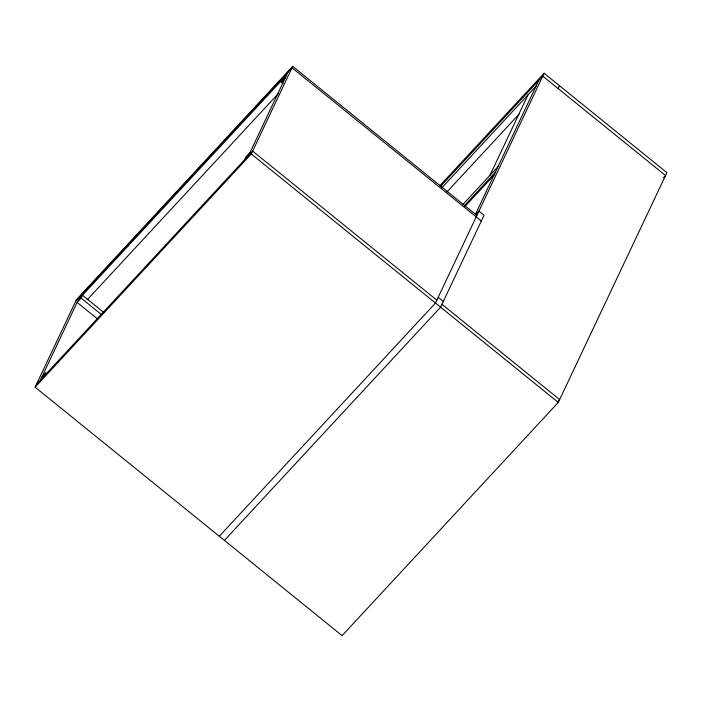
<?xml version="1.0" encoding="UTF-8"?>
<svg xmlns="http://www.w3.org/2000/svg" width="702" height="702" viewBox="0 0 702 702"><rect width="100%" height="100%" fill="white"/><g stroke="black" fill="none" stroke-linecap="round" stroke-linejoin="round"><path stroke-width="1.05" d="M439.742 185.837L544.103 73.254L666.9 172.648L558.283 402.43L342.102 635.643L35.1 387.171L76.509 299.57L292.69 66.357L476.886 215.435M40.462 379.984L79.835 296.683M44.463 375.667L45.823 372.788L41.822 377.114M97.49 318.919L77.123 302.43L81.125 298.113L82.485 295.235L103.703 312.416M244.629 159.731L245.99 156.862L249.991 152.536M282.985 83.547L281.291 82.178L282.643 79.308M248.631 155.414L288.004 72.113M35.1 387.171L251.281 153.966L292.69 66.357M489.996 175.254L528.018 94.831M475.386 214.47L538.741 80.449M544.103 73.254L435.477 303.045L219.305 536.258M558.09 88.549L559.45 85.679M75.834 301L292.006 67.796L481.326 221.016M78.475 299.561L286.653 74.982M281.291 82.178L285.293 77.861M87.311 299.684L278.387 93.559M36.46 384.301L252.632 151.097L436.837 300.175M440.602 186.32L542.743 76.132L665.54 175.518L663.539 177.676M441.602 188.048L536.021 86.197M446.718 192.19L519.577 113.592M463.066 204.317L498.008 166.62M464.066 206.046L495.287 172.367M464.935 206.52L493.936 175.237M475.587 214.733L478.931 211.126L484.047 215.268L440.593 307.186L224.421 540.4M558.143 401.167L559.634 399.561L441.953 304.317M438.197 297.297L443.313 301.439M251.281 153.966L558.283 402.43M81.125 298.113L101.5 314.601"/></g></svg>
